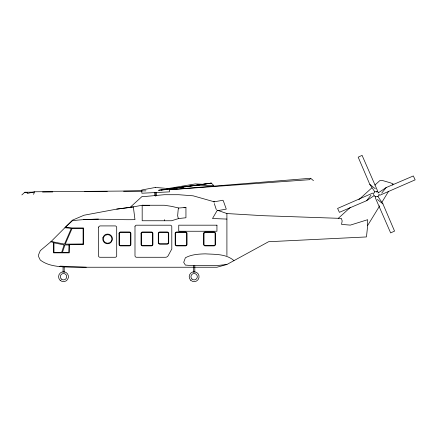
<?xml version="1.0" encoding="UTF-8"?>
<svg xmlns="http://www.w3.org/2000/svg" width="437" height="437" viewBox="0 0 437 437"><rect width="100%" height="100%" fill="white"/><g stroke="black" fill="none" stroke-linecap="round" stroke-linejoin="round"><path stroke-width="0.66" d="M141.441 233.396L141.441 244.452M217.418 210.219L226.907 213.551L263.063 215.687L341.373 218.407L342.166 220.898L341.548 224.4L350.332 225.115L367.675 219.696L367.675 225.432L366.468 236.941L268.591 241.721L226.907 264.478L216.938 267.242L71.854 267.242C61.191 266.756 49.152 266.849 40.286 260.048L38.658 256.748L38.658 254.514L40.286 250.647L50.823 241.781L72.416 220.182L84.051 215.217L116.712 209.115L133.345 206.881L142.178 205.253L164.345 205.253L171.544 206.351L178.744 208.017L185.944 207.449L185.944 217.757L178.744 218.516L171.544 220.751L142.178 220.751L142.178 205.253L149.569 205.619M375.7 196.628L375.367 197.874L390.651 232.916L394.551 231.102L382.932 203.899L377.83 196.306M376.869 192.269L377.371 190.401L362.087 155.359L358.187 157.173L369.806 184.376L374.913 191.969M178.744 208.017L178.176 209.684L177.646 215.747L178.176 217.981L178.744 218.516M33.54 194.35L34.67 191.767L145.914 190.876M217.156 210.503L212.508 218.516L226.907 219.084M367.675 225.432L379.698 205.822M381.823 202.364L388.542 191.401M392.431 185.059L393.142 183.906L390.372 182.803L382.643 180.568L379.879 180.568L374.87 185.113M313.466 180.656L310.652 178.269L309.647 179.683L169.135 189.756M373.881 193.471L372.635 193.138L337.588 208.422L339.407 212.322L366.605 200.698L371.029 195.153M381.709 193.121L386.133 187.577L413.331 175.953L415.15 179.853L380.103 195.137L378.857 194.804M64.922 227.764L71.368 228.289L64.747 243.556L64.206 244.065L51.178 241.508M59.689 266.712L60.257 266.144L86.247 267.242M338.331 218.303L350.343 207.389M358.853 199.665L371.865 187.844M21.85 194.918L24.827 192.247L33.682 192.154M366.605 200.698L374.198 195.596M377.994 193.045L386.133 187.577M27.099 193.498L34.67 191.767M375.492 191.57L376.891 191.477A2.715 2.715 0 0 1 378.622 192.624M213.556 201.916L222.99 200.25L223.52 201.348L226.284 209.115L217.56 210.667M130.679 207.335L133.345 206.881L134.978 219.653C114.117 220.101 93.185 217.845 72.416 220.751L65.217 227.382L71.854 227.95L83.483 227.95L83.483 244.545L69.374 244.545L69.232 252.848L53.587 252.848L53.587 242.349L50.823 241.781M167.83 188.571L195.394 183.906L203.489 184.327M183.944 207.783L185.944 207.449M197.295 185.173L211.317 183.125L213.769 185.534L197.295 185.173L158.604 190.27M161.248 190.204L167.923 189.265M169.927 188.981L171.26 188.789M172.599 188.604L174.598 188.32M175.936 188.129L177.935 187.844M179.274 187.659L183.944 186.998M185.283 186.807L211.317 183.125L158.62 190.264M116.712 209.115L130.013 207.449L142.178 196.388L146.078 196.388L164.345 194.716L178.744 194.716L193.143 195.82L214.654 201.916M226.907 264.478L216.938 265.576L191.444 265.576L185.375 265.084L183.709 262.375L185.375 257.77C191.488 254.465 198.485 254.028 205.308 253.859C215.124 254.465 226.082 253.744 233.986 260.61M169.021 189.756L310.652 178.269M98.451 219.084L83.483 219.653M42.536 192.062L52.751 191.958M84.762 191.625L107.24 191.39M123.584 191.22L141.976 191.029M24.827 192.247L27.52 192.504M217.353 210.29L218.314 210.53M369.806 184.376L375.356 188.795M377.388 199.48L382.932 203.899M214.305 203.571L216.32 209.684M373.662 194.323L373.804 195.017M156.408 192.509L156.561 195.639M155.594 192.548L155.774 196.3M154.709 192.591L154.862 195.721M226.907 213.551L226.907 255.612M194.809 265.762L194.809 272.295M193.684 265.762L193.684 272.295M164.345 219.653L164.345 220.751M64.184 267.067L64.184 272.295M63.059 266.412L63.059 272.295M379.032 194.662A2.715 2.715 0 0 1 377.885 196.388L375.847 196.797A2.715 2.715 0 0 1 374.116 195.65M373.935 192.946A2.715 2.715 0 0 1 374.859 191.887M141.446 233.396A1.213 1.202 0 0 1 142.478 232.353L151.481 232.358A1.213 1.202 0 0 1 152.513 233.396L152.518 244.452A1.213 1.202 0 0 1 151.481 245.496L142.478 245.49A1.213 1.202 0 0 1 141.446 244.452M68.975 244.949L68.844 252.444L62.431 252.444L64.927 244.949L68.975 244.949M83.09 243.983L65.25 244.152L72.105 228.343L83.09 228.343L83.09 243.983M98.505 227.093L98.505 256.087A1.606 1.606 0 0 0 99.844 257.267L115.319 257.267A1.606 1.606 0 0 0 116.089 256.951L116.247 256.809A1.611 1.611 10.3 0 0 116.701 255.885L116.701 227.306A1.786 1.677 1 0 0 116.499 226.71L115.914 226.12A1.54 1.442 1 0 0 115.319 225.918L99.844 225.918L98.505 227.093M119.033 233.347L119.033 244.502A1.611 1.601 0 0 0 120.421 245.889L129.521 245.889A1.611 1.601 0 0 0 130.903 244.502L130.909 233.347A1.611 1.601 0 0 0 129.521 231.96L120.421 231.96A1.611 1.601 0 0 0 119.039 233.347M119.432 233.396L119.432 244.452A1.213 1.202 0 0 0 120.47 245.496L129.472 245.49A1.213 1.202 0 0 0 130.505 244.452L130.51 233.396A1.213 1.202 0 0 0 129.472 232.353L120.47 232.358A1.213 1.202 0 0 0 119.438 233.396M134.989 226.579L134.989 255.885A1.606 1.606 0 0 0 136.377 257.267L165.486 257.278A3.059 3.054 0 0 0 168.179 255.678L171.807 248.981L171.796 226.579A1.792 1.677 0 0 0 171.594 225.984L171.004 225.399A1.54 1.448 0 0 0 170.414 225.197L136.377 225.197A1.54 1.448 0 0 0 135.781 225.399L135.191 225.984A1.792 1.677 0 0 0 134.989 226.579M141.042 233.347L141.042 244.502A1.611 1.601 0 0 0 142.429 245.889L151.53 245.889A1.611 1.601 0 0 0 152.912 244.502L152.917 233.347A1.611 1.601 0 0 0 151.53 231.96L142.429 231.96A1.611 1.601 0 0 0 141.047 233.347M158.287 233.347L158.287 242.786A1.611 1.601 0 0 0 159.669 244.174L167.327 244.168A1.611 1.601 0 0 0 168.709 242.786L168.709 233.347A1.611 1.601 0 0 0 167.327 231.96L159.669 231.96A1.611 1.601 0 0 0 158.287 233.347M158.686 233.396L158.686 242.732A1.213 1.202 0 0 0 159.718 243.775L167.273 243.775A1.213 1.202 0 0 0 168.311 242.732L168.311 233.396A1.213 1.202 0 0 0 167.273 232.353L159.718 232.358A1.213 1.202 0 0 0 158.686 233.396M175.182 233.347L175.182 244.502A1.611 1.601 0 0 0 176.564 245.889L185.67 245.889A1.611 1.601 0 0 0 187.052 244.502L187.052 233.347A1.611 1.601 0 0 0 185.67 231.96L176.564 231.96A1.611 1.601 0 0 0 175.182 233.347M175.581 233.396L175.581 244.452A1.213 1.202 0 0 0 176.619 245.496L185.616 245.49A1.213 1.202 0 0 0 186.654 244.452L186.654 233.396A1.213 1.202 0 0 0 185.616 232.353L176.619 232.358A1.213 1.202 0 0 0 175.581 233.396M203.615 233.347L203.615 244.502A1.611 1.601 0 0 0 205.002 245.889L214.103 245.889A1.611 1.601 0 0 0 215.485 244.502L215.485 233.347A1.611 1.601 0 0 0 214.103 231.96L205.002 231.96A1.611 1.601 0 0 0 203.62 233.347M204.013 233.396L204.013 244.452A1.213 1.202 0 0 0 205.051 245.496L214.054 245.49A1.213 1.202 0 0 0 215.086 244.452L215.086 233.396A1.213 1.202 0 0 0 214.054 232.353L205.051 232.358A1.213 1.202 0 0 0 204.019 233.396M102.913 237.673C102.373 239.738 103.323 242.032 105.164 243.109A4.791 4.703 10.3 0 0 110.971 242.366L112.249 240.175L112.249 237.673A4.889 4.845 -17 0 0 109.998 234.74A4.807 4.769 -17 0 0 105.164 234.74L104.164 235.505L102.919 237.668M64.119 244.944L61.617 252.444L53.964 252.444L53.964 242.83L64.119 244.944M110.725 242.06L109.796 242.737A4.414 4.332 10.3 0 1 104.481 235.893L105.393 235.21L107.584 234.658A4.496 4.457 -17 0 1 111.315 236.799L111.768 237.821A4.441 4.403 -17 0 1 110.719 242.06M155.446 187.44L141.725 189.997L141.883 193.22L169.512 191.865L169.354 188.642L155.446 187.44M216.938 225.181L178.744 225.181L178.744 231.249L216.938 231.249L216.938 225.181M60.153 280.325A4.933 4.933 0 0 0 68.319 277.806A4.933 4.933 0 0 0 62.054 271.994A4.933 4.933 0 0 0 60.153 280.325M61.333 279.052A3.196 3.196 0 0 0 66.626 277.419A3.196 3.196 0 0 0 62.567 273.655A3.196 3.196 0 0 0 61.333 279.052M190.778 280.325A4.933 4.933 0 0 0 198.944 277.806A4.933 4.933 0 0 0 192.679 271.994A4.933 4.933 0 0 0 190.778 280.325M191.958 279.052A3.196 3.196 0 0 0 197.251 277.419A3.196 3.196 0 0 0 193.192 273.655A3.196 3.196 0 0 0 191.958 279.052"/></g></svg>
